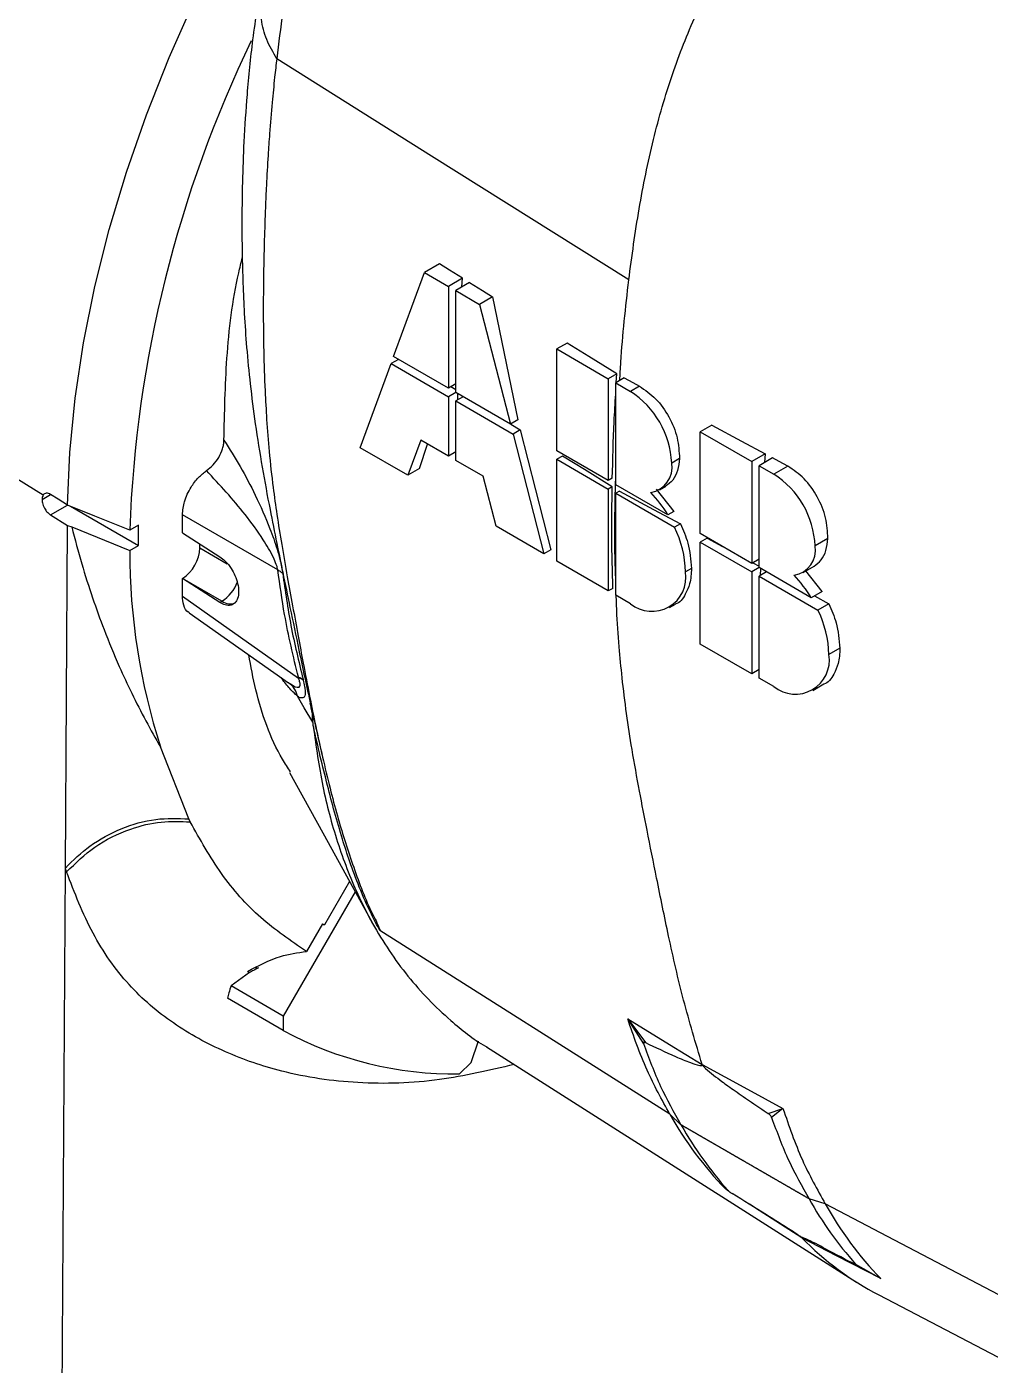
# Model space of a CAD drawing. Header units: millimetres. Extents: x 126 to 938, y 244 to 707.
# Drawn here: x 298.02 to 301.89, y 572.57 to 577.95 of the extents above; entities that cross this region are included whole.
import ezdxf

# ---------------------------------------------------------------- set-up
doc = ezdxf.new("R2010")
doc.units = ezdxf.units.MM

msp = doc.modelspace()

# ---------------------------------------------------------------- linework, layer by layer
at = {"color": 7, "linetype": 'Continuous', "lineweight": 25}
for p, q in [((299.4948, 576.6247), (299.6189, 576.9626)), ((299.6789, 576.9972), (299.6189, 576.9626)), ((299.6189, 576.9626), (299.715, 576.9071)), ((299.7716, 576.9398), (299.715, 576.9071)), ((299.715, 576.9071), (299.715, 576.4976)), ((299.8001, 576.9222), (299.7445, 576.8901)), ((299.7696, 576.9046), (299.7716, 576.9398)), ((299.7445, 576.4805), (299.7445, 576.8901)), ((299.7445, 576.8901), (299.8406, 576.8346)), ((299.8928, 576.8648), (299.8406, 576.8346)), ((299.8928, 576.8648), (299.9945, 576.3706)), ((299.8406, 576.8346), (299.9647, 576.3534)), ((300.1923, 576.6793), (300.1509, 576.6555)), ((299.715, 576.4976), (299.4948, 576.6247)), ((300.1509, 576.6555), (300.3578, 576.536)), ((300.1509, 576.2459), (300.1509, 576.6555)), ((297.2631, 576.5785), (298.0869, 576.0687)), ((299.3603, 576.2586), (299.4844, 576.5965)), ((299.514, 576.6136), (299.4844, 576.5965)), ((299.4844, 576.5965), (299.715, 576.4634)), ((300.3919, 576.5557), (300.3578, 576.536)), ((300.3578, 576.536), (300.3578, 576.1264)), ((300.4216, 576.5387), (300.3874, 576.519)), ((300.3874, 576.519), (300.4465, 576.4848)), ((300.3874, 576.1094), (300.3874, 576.519)), ((300.39, 576.5204), (300.3919, 576.5557)), ((299.7445, 576.5146), (299.715, 576.4976)), ((299.7445, 576.4805), (299.715, 576.4634)), ((299.715, 576.4634), (299.715, 576.2245)), ((299.7445, 576.4905), (299.7243, 576.503)), ((299.9647, 576.3534), (299.7445, 576.4805)), ((299.7741, 576.4634), (299.7445, 576.4464)), ((299.7525, 576.451), (299.7528, 576.4757)), ((300.4828, 576.5058), (300.4465, 576.4848)), ((299.7445, 576.2074), (299.7445, 576.4464)), ((299.7445, 576.4464), (299.9751, 576.3133)), ((299.9945, 576.3706), (299.9647, 576.3534)), ((299.9654, 576.3538), (300.0039, 576.3299)), ((300.0039, 576.3299), (299.9751, 576.3133)), ((299.9751, 576.3133), (300.0992, 575.832)), ((300.0039, 576.3299), (300.1264, 575.8477)), ((300.7734, 576.3494), (300.7273, 576.3227)), ((300.7273, 576.3227), (300.9342, 576.2033)), ((300.7273, 575.9132), (300.7273, 576.3227)), ((299.5524, 576.1477), (299.3603, 576.2586)), ((299.6041, 576.2885), (299.5524, 576.1477)), ((299.5987, 576.1744), (299.6317, 576.2726)), ((299.715, 576.2245), (299.6041, 576.2885)), ((299.7445, 576.2416), (299.715, 576.2245)), ((299.8554, 576.1435), (299.7445, 576.2074)), ((300.3578, 576.1264), (300.1509, 576.2459)), ((300.1736, 576.2249), (300.1509, 576.2118)), ((300.1509, 575.8022), (300.1509, 576.2118)), ((300.1509, 576.2118), (300.3578, 576.0923)), ((300.6439, 576.2149), (300.6128, 576.1969)), ((300.9876, 576.2341), (300.9342, 576.2033)), ((300.9342, 576.2033), (300.9342, 575.7937)), ((301.0182, 576.2176), (300.9637, 576.1862)), ((300.9876, 576.2341), (300.9857, 576.1989)), ((299.5987, 576.1744), (299.5524, 576.1477)), ((299.9071, 575.9429), (299.8554, 576.1435)), ((300.9637, 575.7767), (300.9637, 576.1862)), ((300.9637, 576.1862), (301.0229, 576.1521)), ((301.0794, 576.1847), (301.0229, 576.1521)), ((300.3739, 576.1357), (300.3578, 576.1264)), ((300.3733, 576.1012), (300.3578, 576.0923)), ((300.3578, 576.0923), (300.3578, 575.6827)), ((300.5972, 575.9883), (300.3874, 576.1094)), ((300.5504, 576.0913), (300.6208, 576.0019)), ((300.564, 576.0892), (300.5885, 576.1033)), ((298.0818, 576.0506), (298.1154, 576.0699)), ((300.403, 576.0843), (300.3874, 576.0753)), ((300.3874, 575.6657), (300.3874, 576.0753)), ((300.3874, 576.0753), (300.6238, 575.9387)), ((298.1157, 575.9885), (298.1845, 576.0282)), ((298.1157, 575.9885), (298.1839, 575.9462)), ((298.1959, 576.0236), (298.4691, 575.8659)), ((299.0295, 575.7671), (298.6458, 575.9886)), ((298.6458, 575.9169), (298.6458, 575.9886)), ((300.6208, 576.0019), (300.5972, 575.9883)), ((298.1755, 574.5689), (298.1839, 575.9462)), ((298.1839, 575.9462), (298.2009, 575.9399)), ((298.2009, 575.9399), (298.434, 575.8457)), ((298.4691, 575.9475), (298.434, 575.9273)), ((298.4691, 575.8659), (298.4691, 575.9475)), ((300.0992, 575.832), (299.9071, 575.9429)), ((300.6477, 575.9525), (300.6238, 575.9387)), ((298.6458, 575.9169), (298.7966, 575.8203)), ((298.7166, 575.8557), (298.7166, 575.8716)), ((300.9342, 575.7937), (300.7273, 575.9132)), ((300.7548, 575.8949), (300.7273, 575.879)), ((300.7273, 575.879), (300.9342, 575.7596)), ((300.7273, 575.4694), (300.7273, 575.879)), ((300.7548, 575.8949), (300.8167, 575.8615)), ((301.2404, 575.8938), (301.1891, 575.8641)), ((298.434, 575.8457), (298.4691, 575.8659)), ((298.7166, 575.8557), (298.8263, 575.7923)), ((300.1264, 575.8477), (300.0992, 575.832)), ((300.3578, 575.6827), (300.1509, 575.8022)), ((300.6922, 575.7735), (300.6682, 575.7596)), ((300.9637, 575.8108), (300.9342, 575.7937)), ((300.9637, 575.7766), (300.9342, 575.7596)), ((300.9383, 575.7961), (300.9637, 575.7824)), ((301.1736, 575.6555), (300.9637, 575.7767)), ((300.9689, 575.7737), (300.9688, 575.7454)), ((301.1404, 575.7565), (301.185, 575.7822)), ((301.2173, 575.6807), (301.1523, 575.7633)), ((298.7966, 575.6366), (298.6458, 575.7332)), ((298.6458, 575.6616), (298.6458, 575.7332)), ((298.8049, 575.6414), (298.6458, 575.7332)), ((300.9342, 575.7596), (300.9342, 575.35)), ((300.9933, 575.7596), (300.9637, 575.7425)), ((300.9637, 575.3329), (300.9637, 575.7425)), ((300.9637, 575.7425), (301.2002, 575.606)), ((298.6458, 575.6616), (299.1128, 575.3324)), ((300.376, 575.6932), (300.3578, 575.6827)), ((300.4465, 575.6315), (300.3874, 575.6657)), ((301.2173, 575.6807), (301.1736, 575.6555)), ((301.186, 575.6627), (301.2442, 575.6314)), ((298.7966, 575.6366), (298.8049, 575.6414)), ((300.6032, 575.616), (300.6276, 575.6301)), ((301.2442, 575.6314), (301.2002, 575.606)), ((298.673, 575.5954), (299.0729, 575.3135)), ((300.9342, 575.35), (300.7273, 575.4694)), ((301.2887, 575.4524), (301.2445, 575.4268)), ((300.9637, 575.3671), (300.9342, 575.35)), ((301.0229, 575.2988), (300.9637, 575.3329)), ((299.0725, 575.3138), (299.0806, 575.3096)), ((299.0833, 575.3066), (299.0852, 575.303)), ((301.1796, 575.2833), (301.2241, 575.309)), ((298.6718, 574.7666), (298.5575, 575.0559)), ((298.6777, 574.7547), (298.6718, 574.7666)), ((298.1476, 570.0453), (298.1755, 574.5689)), ((299.3407, 574.4731), (299.051, 573.9743)), ((299.3178, 574.5149), (299.2166, 574.3406)), ((299.209, 574.3451), (299.1443, 574.2343)), ((299.209, 574.345), (299.2166, 574.3406)), ((299.4547, 574.3083), (299.4394, 574.318)), ((300.6055, 573.5796), (299.4547, 574.3083)), ((298.9163, 574.1488), (298.8415, 574.0953)), ((298.9414, 574.1632), (298.9458, 574.1707)), ((299.051, 573.9743), (298.8415, 574.0953)), ((299.0508, 573.9168), (298.8271, 574.046)), ((299.051, 573.9743), (299.0508, 573.9168)), ((300.4358, 573.9627), (300.5067, 573.8677)), ((300.5007, 573.8624), (300.4358, 573.9627)), ((299.8066, 573.7881), (299.8356, 573.8744)), ((299.8688, 573.8502), (301.355, 572.9053)), ((299.7597, 573.7421), (299.8066, 573.7881)), ((300.651, 573.5363), (300.6055, 573.5796)), ((301.0005, 573.5827), (301.0599, 573.6024)), ((301.0599, 573.6024), (301.0143, 573.5659)), ((300.8409, 573.2708), (300.8285, 573.2795)), ((300.8407, 573.2717), (300.8285, 573.2795)), ((300.8326, 573.2772), (300.8349, 573.276)), ((301.2295, 573.2193), (301.1646, 573.2398)), ((302.4542, 572.5768), (301.2295, 573.2193)), ((301.3897, 572.9535), (301.3488, 572.9758)), ((301.3519, 572.9776), (301.4525, 572.9193)), ((301.4525, 572.9193), (301.3897, 572.9535)), ((301.4451, 572.8533), (302.9518, 572.0673))]:
    msp.add_line(p, q, dxfattribs=at)
at = {"color": 7, "linetype": 'Continuous', "lineweight": 25, "flags": 128}
for points in [[(298.1845, 576.0282), (298.1932, 576.2397), (298.2144, 576.4572), (298.2479, 576.6797), (298.2936, 576.906), (298.3513, 577.135), (298.4206, 577.3656), (298.5013, 577.5968), (298.5929, 577.8273), (298.6951, 578.056), (298.8072, 578.2819), (298.9289, 578.5039), (299.0593, 578.7208), (299.1981, 578.9316), (299.2108, 578.9501)], [(300.44, 576.9329), (299.6476, 577.4309), (299.0251, 577.8221)], [(299.7716, 576.9398), (299.7197, 576.972), (299.6789, 576.9972)], [(299.8001, 576.9222), (299.852, 576.89), (299.8928, 576.8648)], [(300.3919, 576.5557), (300.2801, 576.6249), (300.1923, 576.6793)], [(300.4216, 576.5387), (300.4559, 576.5203), (300.4828, 576.5058)], [(300.7734, 576.3494), (300.8933, 576.2848), (300.9876, 576.2341)], [(300.3733, 576.1012), (300.2615, 576.1705), (300.1736, 576.2249)], [(301.0794, 576.1847), (301.0451, 576.2032), (301.0182, 576.2176)], [(298.1845, 576.0282), (298.1463, 576.0519), (298.1163, 576.0704)], [(300.403, 576.0843), (300.54, 576.0105), (300.6477, 575.9525)], [(298.434, 575.9273), (298.2943, 575.9838), (298.1845, 576.0282)], [(299.1706, 575.1548), (299.1359, 575.2136), (299.1086, 575.2598)], [(299.0763, 574.9536), (299.2103, 574.7101), (299.4085, 574.35)], [(298.1805, 574.5537), (298.1777, 574.5622), (298.1755, 574.5689)], [(300.4358, 573.9627), (300.6035, 573.8602), (300.7352, 573.7797)], [(300.7352, 573.7797), (300.917, 573.6804), (301.0599, 573.6024)], [(301.1359, 573.0827), (300.9637, 573.1929), (300.9247, 573.2179)], [(301.4525, 572.9193), (301.2752, 573.0108), (301.1359, 573.0827)]]:
    msp.add_lwpolyline(points, dxfattribs=at)
at = {"color": 7, "linetype": 'Continuous', "lineweight": 25}
for centre, radius, start, end in [((303.3775, 575.7432), 4.9469, 154.2245, 177.8663), ((300.2518, 576.1804), 0.3613, 2.6056, 57.3944), ((300.5111, 576.1801), 0.103, 279.4832, 9.3738), ((300.8282, 575.8477), 0.3613, 2.6048, 57.3951), ((300.158, 575.7232), 0.513, 31.106, 43.8262), ((300.2384, 575.7483), 0.43, 1.5024, 26.2936), ((301.0213, 575.8455), 2.5872, 179.9955, 197.77), ((298.5631, 575.8627), 0.1537, 302.6019, 357.3977), ((301.0875, 575.8473), 0.103, 279.4785, 9.3785), ((298.7219, 575.7709), 0.1539, 302.6723, 340.2919), ((300.533, 575.7376), 0.1369, 230.7965, 9.2138), ((300.7341, 575.3903), 0.5133, 31.1088, 43.8221), ((298.8379, 575.6874), 0.0566, 234.3741, 294.3087), ((300.8147, 575.4156), 0.43, 1.5034, 26.2927), ((301.1094, 575.4049), 0.1369, 230.7983, 9.2144), ((299.1076, 575.2945), 0.0383, 51.0584, 82.2854), ((299.0202, 575.2398), 0.0907, 12.7718, 54.7745), ((300.1209, 575.8747), 1.7808, 239.1998, 239.4815), ((299.7369, 575.1753), 1.4334, 241.4052, 270.9119), ((301.8584, 574.2779), 1.4344, 209.1358, 224.1095), ((301.9273, 574.25), 1.4623, 209.2125, 221.8651), ((302.441, 573.9536), 1.4625, 209.213, 221.8645), ((302.4824, 573.9177), 1.4344, 209.1358, 224.1095), ((302.0181, 573.9489), 1.2364, 224.4749, 242.3928)]:
    msp.add_arc(centre, radius, start, end, dxfattribs=at)
for points, knots in [([(297.3013, 577.5642), (297.3057, 577.5827), (297.3147, 577.6204), (297.3293, 577.6777), (297.3451, 577.737), (297.3622, 577.7981), (297.3815, 577.8638), (297.4042, 577.9376), (297.432, 578.0228), (297.4671, 578.1244), (297.5086, 578.2365), (297.551, 578.3438), (297.5856, 578.4269), (297.6143, 578.4936), (297.6411, 578.554), (297.672, 578.6217), (297.7055, 578.6929), (297.7435, 578.7707), (297.7841, 578.8511), (297.8249, 578.9287), (297.8625, 578.998), (297.8961, 579.0579), (297.9606, 579.1702), (298.0523, 579.3206), (298.1453, 579.4608), (298.1975, 579.5364), (298.2162, 579.5632), (298.2339, 579.5882), (298.2505, 579.6114), (298.266, 579.6329), (298.2805, 579.6528), (298.2938, 579.6709), (298.3403, 579.7342), (298.4158, 579.8328), (298.5168, 579.9567), (298.5953, 580.0482), (298.6528, 580.1128), (298.6916, 580.1553), (298.716, 580.1815), (298.7292, 580.1955), (298.7345, 580.2011), (298.7679, 580.2364), (298.8395, 580.3101), (298.9264, 580.3944), (298.9987, 580.4612), (299.0466, 580.5043), (299.0977, 580.549), (299.152, 580.595), (299.2371, 580.6648), (299.3446, 580.7479), (299.4663, 580.8341), (299.5573, 580.8941), (299.6208, 580.9337), (299.6603, 580.9575), (299.6838, 580.9714), (299.6947, 580.9778), (299.6978, 580.9796), (299.6987, 580.9801), (299.699, 580.9803)], [0, 0, 0, 0, 0.013331, 0.027159, 0.041491, 0.056331, 0.071687, 0.089521, 0.110451, 0.134535, 0.164862, 0.19431, 0.215409, 0.228021, 0.24518, 0.26177, 0.280164, 0.300365, 0.322507, 0.343338, 0.361786, 0.377836, 0.391481, 0.45261, 0.501319, 0.509427, 0.517057, 0.524211, 0.530889, 0.537094, 0.542826, 0.548086, 0.552877, 0.597891, 0.635174, 0.664929, 0.682418, 0.695845, 0.705265, 0.70752, 0.709336, 0.710713, 0.741591, 0.781337, 0.795592, 0.810663, 0.82653, 0.843176, 0.860578, 0.903687, 0.938414, 0.965136, 0.980114, 0.990871, 0.997484, 0.999251, 0.999753, 1, 1, 1, 1]), ([(299.7142, 580.9762), (299.6793, 580.9557), (299.6121, 580.9161), (299.5179, 580.8551), (299.4333, 580.7972), (299.3584, 580.7431), (299.2932, 580.6939), (299.2239, 580.6396), (299.1347, 580.5667), (299.0289, 580.4746), (298.9223, 580.3756), (298.8313, 580.2863), (298.7462, 580.1986), (298.6597, 580.1054), (298.5657, 579.9987), (298.4668, 579.8802), (298.3704, 579.7578), (298.2953, 579.6569), (298.2411, 579.5816), (298.202, 579.526), (298.1612, 579.4666), (298.1188, 579.4033), (298.0749, 579.3361), (298.0298, 579.2649), (297.9836, 579.1897), (297.9369, 579.1113), (297.8834, 579.018), (297.8195, 578.9012), (297.7511, 578.7682), (297.6889, 578.6395), (297.6418, 578.5364), (297.6037, 578.4496), (297.5663, 578.361), (297.5244, 578.2568), (297.4831, 578.1474), (297.4468, 578.0446), (297.4158, 577.9517), (297.3866, 577.8581), (297.3589, 577.7634), (297.3328, 577.6671), (297.3112, 577.5807), (297.2934, 577.5041), (297.275, 577.4198), (297.2516, 577.301), (297.231, 577.1751), (297.2164, 577.0654), (297.208, 576.9905), (297.2016, 576.9233), (297.1967, 576.8595), (297.193, 576.7991), (297.1906, 576.7421), (297.189, 576.6883), (297.1887, 576.6535), (297.1886, 576.6367)], [0, 0, 0, 0, 0.0232715, 0.0448167, 0.064511, 0.0822475, 0.0979322, 0.1114881, 0.1328885, 0.1641416, 0.1921021, 0.2165804, 0.2374242, 0.2623811, 0.2896335, 0.3192126, 0.3511343, 0.3792307, 0.3914824, 0.4045145, 0.418328, 0.4329241, 0.4483001, 0.464455, 0.4813845, 0.4990833, 0.5169301, 0.5432063, 0.5756214, 0.6029262, 0.6253896, 0.6408257, 0.6574235, 0.6806649, 0.7054264, 0.7245984, 0.7433658, 0.7617244, 0.7809997, 0.8001161, 0.8190678, 0.8322271, 0.8453243, 0.8686827, 0.9018607, 0.9186572, 0.9322795, 0.9452125, 0.9574673, 0.9690601, 0.9800049, 0.9903136, 1, 1, 1, 1]), ([(300.44, 576.9329), (300.4528, 577.0283), (300.4783, 577.2177), (300.5352, 577.4942), (300.6099, 577.7558), (300.7055, 577.9975), (300.8174, 578.2199), (300.9431, 578.426), (301.1167, 578.6718), (301.3475, 578.9513), (301.6278, 579.2703), (301.8158, 579.4813), (301.9097, 579.5867)], [0, 0, 0, 0, 0.0930846, 0.184815, 0.2727031, 0.3559527, 0.4357552, 0.5132297, 0.5892358, 0.7266813, 0.8634879, 1, 1, 1, 1]), ([(299.0808, 578.1974), (299.0698, 578.1345), (299.048, 578.0098), (299.0327, 577.8843), (299.0251, 577.8221)], [0, 0, 0, 0, 0.505062, 1, 1, 1, 1]), ([(298.9651, 578.1449), (298.9519, 578.0627), (298.927, 577.9078), (298.9053, 577.6885), (298.8927, 577.4974), (298.885, 577.2848), (298.8842, 577.0544), (298.8917, 576.8333), (298.9038, 576.6579), (298.9182, 576.51), (298.9388, 576.3493), (298.9657, 576.1809), (298.9956, 576.021), (299.0239, 575.8803), (299.051, 575.7494), (299.0805, 575.6061), (299.1174, 575.429), (299.1607, 575.2261), (299.1942, 575.0811), (299.211, 575.0083)], [0, 0, 0, 0, 0.0788, 0.14837, 0.208364, 0.260005, 0.349609, 0.426298, 0.469242, 0.515894, 0.566883, 0.622479, 0.677186, 0.720816, 0.758222, 0.803679, 0.859192, 0.92939, 1, 1, 1, 1]), ([(299.0251, 577.8221), (299.0104, 577.8471), (298.9814, 577.8964), (298.9538, 578.004), (298.9611, 578.0846), (298.9658, 578.1371)], [0, 0, 0, 0, 0.264505, 0.521616, 1, 1, 1, 1]), ([(299.0251, 577.8221), (299.0222, 577.7972), (299.0156, 577.7386), (299.0057, 577.6379), (298.9969, 577.5333), (298.9893, 577.422), (298.9838, 577.3233), (298.9789, 577.21), (298.9746, 577.0836), (298.9716, 576.9378), (298.9705, 576.7894), (298.972, 576.6943), (298.9728, 576.6483)], [0, 0, 0, 0, 0.06399, 0.150367, 0.258142, 0.331819, 0.434999, 0.510296, 0.621402, 0.75743, 0.882556, 1, 1, 1, 1]), ([(298.813, 576.2884), (298.8153, 576.3984), (298.8198, 576.6238), (298.8495, 576.8693), (298.8819, 577.0015), (298.8867, 577.0214)], [0, 0, 0, 0, 0.4471737, 0.9166434, 1, 1, 1, 1]), ([(300.4041, 576.5286), (300.4053, 576.553), (300.4123, 576.6881), (300.4275, 576.8227), (300.44, 576.9329)], [0, 0, 0, 0, 0.180483, 1, 1, 1, 1]), ([(298.9728, 576.6483), (298.9742, 576.5944), (298.9768, 576.5023), (298.9823, 576.4102), (298.9846, 576.372)], [0, 0, 0, 0, 0.584211, 1, 1, 1, 1]), ([(300.3739, 576.1357), (300.3758, 576.2115), (300.3785, 576.3243), (300.3852, 576.4369), (300.3874, 576.4739)], [0, 0, 0, 0, 0.671511, 1, 1, 1, 1]), ([(300.4828, 576.5058), (300.5055, 576.4901), (300.5533, 576.4571), (300.6034, 576.3832), (300.6388, 576.3011), (300.6423, 576.2428), (300.6439, 576.2149)], [0, 0, 0, 0, 0.237307, 0.498018, 0.75981, 1, 1, 1, 1]), ([(298.9846, 576.372), (298.9876, 576.3291), (298.9941, 576.2377), (299.0087, 576.1103), (299.0262, 575.9858), (299.0452, 575.8663), (299.0666, 575.744), (299.0893, 575.6213), (299.1105, 575.5053), (299.133, 575.3841), (299.1563, 575.2634), (299.1819, 575.1377), (299.2089, 575.0143), (299.2378, 574.8942), (299.267, 574.7837), (299.2876, 574.7154), (299.2971, 574.6838)], [0, 0, 0, 0, 0.075061, 0.159832, 0.223734, 0.294406, 0.370952, 0.440301, 0.512241, 0.576673, 0.655324, 0.726821, 0.800554, 0.875627, 0.94238, 1, 1, 1, 1]), ([(298.7428, 576.1664), (298.752, 576.1737), (298.7711, 576.1888), (298.7931, 576.2191), (298.8063, 576.2478), (298.8123, 576.2714), (298.8128, 576.2829), (298.813, 576.2884)], [0, 0, 0, 0, 0.240364, 0.501111, 0.762918, 0.886565, 1, 1, 1, 1]), ([(298.813, 576.2884), (298.8352, 576.2535), (298.8807, 576.1819), (298.9426, 576.0632), (298.9919, 575.952), (299.0235, 575.8629), (299.038, 575.8109), (299.0454, 575.7782), (299.0478, 575.7613), (299.049, 575.7529)], [0, 0, 0, 0, 0.21029, 0.431966, 0.681529, 0.829673, 0.912767, 0.956778, 1, 1, 1, 1]), ([(300.6439, 576.2149), (300.6421, 576.1987), (300.6388, 576.1683), (300.6203, 576.1275), (300.5984, 576.1113), (300.5882, 576.1038)], [0, 0, 0, 0, 0.377774, 0.708607, 1, 1, 1, 1]), ([(298.6458, 575.9886), (298.6477, 576.0065), (298.6519, 576.0456), (298.6769, 576.0963), (298.7076, 576.1386), (298.7317, 576.1576), (298.7428, 576.1664)], [0, 0, 0, 0, 0.256544, 0.5614187, 0.7972712, 1, 1, 1, 1]), ([(299.0295, 575.7671), (299.0288, 575.7706), (299.0272, 575.7781), (299.0216, 575.7951), (299.005, 575.8334), (298.9644, 575.9014), (298.878, 576.0209), (298.7963, 576.1089), (298.7428, 576.1664)], [0, 0, 0, 0, 0.021521, 0.046671, 0.107984, 0.274089, 0.524775, 1, 1, 1, 1]), ([(301.2404, 575.8938), (301.2388, 575.9216), (301.2354, 575.9799), (301.2, 576.0619), (301.1499, 576.1359), (301.1022, 576.169), (301.0794, 576.1847)], [0, 0, 0, 0, 0.239619, 0.501503, 0.762127, 1, 1, 1, 1]), ([(300.376, 575.6932), (300.3742, 575.7626), (300.3708, 575.8986), (300.3725, 576.0346), (300.3733, 576.1012)], [0, 0, 0, 0, 0.5100382, 1, 1, 1, 1]), ([(300.3874, 575.7366), (300.3868, 575.7536), (300.3835, 575.8462), (300.3834, 575.9779), (300.3864, 576.0925), (300.3874, 576.1315)], [0, 0, 0, 0, 0.128839, 0.703617, 1, 1, 1, 1]), ([(298.0869, 576.0687), (298.0853, 576.0658), (298.0822, 576.0601), (298.082, 576.0537), (298.0818, 576.0506)], [0, 0, 0, 0, 0.519608, 1, 1, 1, 1]), ([(298.0818, 576.0506), (298.0825, 576.0442), (298.0839, 576.0303), (298.0927, 576.0124), (298.1034, 575.9976), (298.1119, 575.9913), (298.1157, 575.9885)], [0, 0, 0, 0, 0.259626, 0.569925, 0.805161, 1, 1, 1, 1]), ([(298.1163, 576.0704), (298.1133, 576.072), (298.1079, 576.0749), (298.0993, 576.076), (298.0918, 576.074), (298.0885, 576.0705), (298.0869, 576.0687)], [0, 0, 0, 0, 0.308059, 0.563163, 0.784526, 1, 1, 1, 1]), ([(298.2009, 575.9399), (298.214, 575.8906), (298.2393, 575.7948), (298.2832, 575.6574), (298.333, 575.5195), (298.3857, 575.3917), (298.4426, 575.2695), (298.4976, 575.1614), (298.5379, 575.0905), (298.5577, 575.0558)], [0, 0, 0, 0, 0.159978, 0.310642, 0.4523, 0.619652, 0.744014, 0.874886, 1, 1, 1, 1]), ([(300.6477, 575.9525), (300.6587, 575.9272), (300.6836, 575.8701), (300.6891, 575.808), (300.6922, 575.7735)], [0, 0, 0, 0, 0.443903, 1, 1, 1, 1]), ([(301.1847, 575.7827), (301.1949, 575.7902), (301.2167, 575.8063), (301.2353, 575.8472), (301.2387, 575.8776), (301.2404, 575.8938)], [0, 0, 0, 0, 0.29068, 0.62179, 1, 1, 1, 1]), ([(298.7966, 575.8203), (298.8039, 575.8148), (298.8215, 575.8016), (298.8414, 575.7753), (298.8581, 575.7445), (298.8688, 575.7133), (298.8733, 575.6819), (298.8701, 575.6545), (298.8592, 575.6343), (298.8402, 575.6233), (298.8173, 575.625), (298.8034, 575.6328), (298.7966, 575.6366)], [0, 0, 0, 0, 0.097882, 0.236715, 0.351148, 0.474068, 0.591475, 0.690266, 0.766926, 0.829512, 0.916254, 1, 1, 1, 1]), ([(299.0295, 575.7671), (299.0339, 575.7649), (299.0412, 575.7613), (299.0468, 575.7553), (299.049, 575.7529)], [0, 0, 0, 0, 0.5979385, 1, 1, 1, 1]), ([(299.112, 575.3357), (299.0919, 575.4194), (299.0579, 575.562), (299.0378, 575.7072), (299.0295, 575.7671)], [0, 0, 0, 0, 0.587153, 1, 1, 1, 1]), ([(300.6922, 575.7735), (300.6911, 575.7524), (300.6891, 575.716), (300.6674, 575.6673), (300.6456, 575.6333), (300.6269, 575.6297), (300.6269, 575.6297)], [0, 0, 0, 0, 0.377198, 0.653032, 0.999613, 1, 1, 1, 1]), ([(299.049, 575.7529), (299.059, 575.6829), (299.0794, 575.5398), (299.1135, 575.3993), (299.1309, 575.3276)], [0, 0, 0, 0, 0.489311, 1, 1, 1, 1]), ([(298.6736, 575.5967), (298.6723, 575.5971), (298.6603, 575.6003), (298.649, 575.6274), (298.6469, 575.6498), (298.6458, 575.6616)], [0, 0, 0, 0, 0.054638, 0.501038, 1, 1, 1, 1]), ([(300.7352, 573.7797), (300.7092, 573.8658), (300.6579, 574.0361), (300.6011, 574.2872), (300.5545, 574.5154), (300.5158, 574.7096), (300.4822, 574.8817), (300.4538, 575.0378), (300.4304, 575.1897), (300.4137, 575.3274), (300.4003, 575.4659), (300.3924, 575.576), (300.3904, 575.6447), (300.3898, 575.6643)], [0, 0, 0, 0, 0.140401, 0.277902, 0.401942, 0.504303, 0.587433, 0.675903, 0.752058, 0.827648, 0.892486, 0.969459, 1, 1, 1, 1]), ([(301.2442, 575.6314), (301.2552, 575.6061), (301.28, 575.549), (301.2856, 575.4869), (301.2887, 575.4524)], [0, 0, 0, 0, 0.443137, 1, 1, 1, 1]), ([(301.2887, 575.4524), (301.2876, 575.4312), (301.2856, 575.3947), (301.2638, 575.3461), (301.2421, 575.312), (301.2234, 575.3086), (301.2234, 575.3086)], [0, 0, 0, 0, 0.378344, 0.654353, 0.999595, 1, 1, 1, 1]), ([(299.0804, 574.956), (299.0696, 574.9726), (299.0046, 575.0729), (298.9485, 575.2344), (298.9213, 575.3795), (298.9124, 575.4267)], [0, 0, 0, 0, 0.117922, 0.71323, 1, 1, 1, 1]), ([(299.1086, 575.2598), (299.0963, 575.2712), (299.0719, 575.294), (299.0526, 575.3211), (299.0429, 575.3347)], [0, 0, 0, 0, 0.501266, 1, 1, 1, 1]), ([(299.0806, 575.3096), (299.0885, 575.3036), (299.0986, 575.2958), (299.1157, 575.2951), (299.1193, 575.3025), (299.1192, 575.309), (299.1182, 575.3157), (299.116, 575.3237), (299.1139, 575.3293), (299.1128, 575.3324)], [0, 0, 0, 0, 0.389308, 0.501785, 0.601638, 0.671994, 0.760893, 0.870022, 1, 1, 1, 1]), ([(299.112, 575.3357), (299.1158, 575.3349), (299.1227, 575.3334), (299.1284, 575.3293), (299.1309, 575.3276)], [0, 0, 0, 0, 0.5649889, 1, 1, 1, 1]), ([(299.1128, 575.3324), (299.1126, 575.333), (299.1123, 575.3341), (299.1121, 575.3352), (299.112, 575.3357)], [0, 0, 0, 0, 0.561169, 1, 1, 1, 1]), ([(299.1317, 575.3243), (299.1337, 575.3159), (299.1373, 575.3007), (299.1394, 575.279), (299.1406, 575.2563), (299.1212, 575.2506), (299.1132, 575.2565), (299.1086, 575.2598)], [0, 0, 0, 0, 0.261332, 0.472386, 0.708388, 0.832254, 1, 1, 1, 1]), ([(299.1309, 575.3276), (299.131, 575.3269), (299.1313, 575.3258), (299.1316, 575.3247), (299.1317, 575.3243)], [0, 0, 0, 0, 0.5595919, 1, 1, 1, 1]), ([(299.1691, 575.1886), (299.1674, 575.1965), (299.1644, 575.2105), (299.1614, 575.2245), (299.1601, 575.2306)], [0, 0, 0, 0, 0.5594972, 1, 1, 1, 1]), ([(299.1706, 575.1548), (299.1701, 575.1611), (299.1693, 575.1703), (299.1682, 575.1816), (299.1684, 575.1863), (299.1684, 575.1886), (299.1689, 575.1889), (299.169, 575.1887), (299.1691, 575.1886)], [0, 0, 0, 0, 0.551888, 0.811672, 0.95722, 0.985281, 0.991311, 1, 1, 1, 1]), ([(299.1724, 575.1374), (299.172, 575.1405), (299.1714, 575.1463), (299.1709, 575.1521), (299.1706, 575.1548)], [0, 0, 0, 0, 0.540871, 1, 1, 1, 1]), ([(299.1724, 575.1374), (299.1834, 575.0575), (299.2049, 574.9005), (299.2651, 574.6746), (299.3354, 574.4909), (299.4083, 574.3467), (299.4754, 574.2367), (299.5505, 574.1345), (299.6331, 574.0401), (299.7364, 573.9449), (299.815, 573.8798), (299.8674, 573.8514), (299.869, 573.8505)], [0, 0, 0, 0, 0.159805, 0.31383, 0.462235, 0.548832, 0.633797, 0.717384, 0.799925, 0.881798, 0.996357, 1, 1, 1, 1]), ([(299.4394, 574.318), (299.4279, 574.3396), (299.3976, 574.3965), (299.3572, 574.4888), (299.3196, 574.5901), (299.2869, 574.6909), (299.2573, 574.7933), (299.2281, 574.9042), (299.1998, 575.0186), (299.1816, 575.0975), (299.1724, 575.1374)], [0, 0, 0, 0, 0.085114, 0.223544, 0.349108, 0.459999, 0.591169, 0.719083, 0.857959, 1, 1, 1, 1]), ([(298.1755, 574.569), (298.2072, 574.6001), (298.2733, 574.665), (298.3986, 574.7311), (298.5347, 574.7717), (298.6274, 574.7683), (298.6718, 574.7666)], [0, 0, 0, 0, 0.240227, 0.500156, 0.760024, 1, 1, 1, 1]), ([(298.1805, 574.5537), (298.2165, 574.5888), (298.2916, 574.6618), (298.4254, 574.7261), (298.5575, 574.7596), (298.6387, 574.7563), (298.6777, 574.7547)], [0, 0, 0, 0, 0.270659, 0.562964, 0.789899, 1, 1, 1, 1]), ([(299.1443, 574.2343), (299.0814, 574.277), (298.9527, 574.3643), (298.7949, 574.5439), (298.717, 574.684), (298.6777, 574.7547)], [0, 0, 0, 0, 0.321428, 0.657509, 1, 1, 1, 1]), ([(299.2971, 574.6838), (299.3189, 574.6174), (299.3511, 574.5195), (299.3987, 574.4048), (299.4289, 574.3492), (299.438, 574.3247), (299.4412, 574.3186), (299.4403, 574.3176), (299.4398, 574.3178), (299.4396, 574.3179), (299.4394, 574.318)], [0, 0, 0, 0, 0.5293167, 0.7802912, 0.9535268, 0.9898477, 0.9964915, 0.9977847, 0.9986968, 1, 1, 1, 1]), ([(299.9799, 573.7796), (299.8801, 573.756), (299.6737, 573.7074), (299.3567, 573.6971), (299.0657, 573.7387), (298.8164, 573.825), (298.6059, 573.9387), (298.4204, 574.0977), (298.2752, 574.3074), (298.2127, 574.4698), (298.1805, 574.5537)], [0, 0, 0, 0, 0.140933, 0.291433, 0.433506, 0.543325, 0.652993, 0.761029, 0.876596, 1, 1, 1, 1]), ([(298.9081, 574.1536), (298.9511, 574.1766), (299.0257, 574.2165), (299.1091, 574.229), (299.1443, 574.2343)], [0, 0, 0, 0, 0.577092, 1, 1, 1, 1]), ([(298.9081, 574.1536), (298.9096, 574.1527), (298.9124, 574.1511), (298.9151, 574.1495), (298.9163, 574.1488)], [0, 0, 0, 0, 0.559906, 1, 1, 1, 1]), ([(298.9515, 574.1687), (298.9449, 574.1652), (298.933, 574.1588), (298.9214, 574.1518), (298.9163, 574.1488)], [0, 0, 0, 0, 0.558334, 1, 1, 1, 1]), ([(298.8415, 574.0953), (298.8386, 574.0862), (298.8333, 574.0699), (298.829, 574.0533), (298.8271, 574.046)], [0, 0, 0, 0, 0.555369, 1, 1, 1, 1]), ([(300.6055, 573.5796), (300.5732, 573.6378), (300.5052, 573.7604), (300.4597, 573.893), (300.4358, 573.9627)], [0, 0, 0, 0, 0.474815, 1, 1, 1, 1]), ([(300.5067, 573.8677), (300.5054, 573.8683), (300.5036, 573.8691), (300.5014, 573.8692), (300.4998, 573.8685), (300.4996, 573.8656), (300.5003, 573.8636), (300.5007, 573.8624)], [0, 0, 0, 0, 0.326545, 0.431076, 0.512216, 0.689479, 1, 1, 1, 1]), ([(300.651, 573.5363), (300.6224, 573.587), (300.5635, 573.6916), (300.5221, 573.8043), (300.5007, 573.8624)], [0, 0, 0, 0, 0.4843626, 1, 1, 1, 1]), ([(300.5067, 573.8677), (300.5469, 573.8487), (300.6066, 573.8205), (300.6802, 573.7891), (300.7145, 573.7777), (300.7319, 573.7742), (300.7354, 573.7768), (300.7355, 573.7784), (300.7353, 573.7793), (300.7352, 573.7797)], [0, 0, 0, 0, 0.534341, 0.792053, 0.947806, 0.981188, 0.990005, 0.994496, 1, 1, 1, 1]), ([(300.7352, 573.7797), (300.7354, 573.7793), (300.7357, 573.7783), (300.737, 573.7761), (300.7409, 573.771), (300.7551, 573.7571), (300.7805, 573.7367), (300.811, 573.7137), (300.84, 573.6928), (300.8797, 573.6647), (300.9335, 573.6276), (300.9783, 573.5976), (301.0005, 573.5827)], [0, 0, 0, 0, 0.0043121, 0.0095363, 0.0228861, 0.0617746, 0.1893136, 0.3171707, 0.4080175, 0.5123066, 0.75754, 1, 1, 1, 1]), ([(301.0143, 573.5659), (301.0137, 573.5675), (301.0124, 573.5706), (301.0099, 573.5742), (301.0075, 573.5769), (301.0047, 573.5797), (301.0022, 573.5815), (301.0005, 573.5827)], [0, 0, 0, 0, 0.229928, 0.461071, 0.588688, 0.720613, 1, 1, 1, 1]), ([(301.0143, 573.5659), (301.0357, 573.5076), (301.0772, 573.3949), (301.1361, 573.2903), (301.1646, 573.2398)], [0, 0, 0, 0, 0.517541, 1, 1, 1, 1]), ([(301.0599, 573.6024), (301.0838, 573.5328), (301.1293, 573.4001), (301.1972, 573.2775), (301.2295, 573.2193)], [0, 0, 0, 0, 0.52518, 1, 1, 1, 1]), ([(301.1646, 573.2398), (301.1646, 573.2398), (301.1645, 573.2399), (301.1643, 573.24), (301.1636, 573.2404), (301.1624, 573.2411), (301.1603, 573.2423), (301.1581, 573.2436), (301.1559, 573.2448), (301.1543, 573.2458), (301.1521, 573.247), (301.1499, 573.2483), (301.1478, 573.2495), (301.1462, 573.2505), (301.144, 573.2517), (301.1418, 573.253), (301.1397, 573.2542), (301.138, 573.2551), (301.1359, 573.2564), (301.1337, 573.2576), (301.1315, 573.2589), (301.1299, 573.2598), (301.1277, 573.2611), (301.1256, 573.2623), (301.1234, 573.2636), (301.1218, 573.2645), (301.1196, 573.2658), (301.1174, 573.267), (301.1153, 573.2683), (301.1137, 573.2692), (301.1115, 573.2705), (301.1093, 573.2717), (301.1072, 573.273), (301.1055, 573.2739), (301.1034, 573.2752), (301.1012, 573.2764), (301.099, 573.2777), (301.0974, 573.2786), (301.0952, 573.2799), (301.0931, 573.2811), (301.0909, 573.2824), (301.0893, 573.2833), (301.0877, 573.2842), (301.0855, 573.2855), (301.0833, 573.2867), (301.0812, 573.288), (301.0795, 573.2889), (301.0774, 573.2902), (301.0752, 573.2914), (301.073, 573.2927), (301.0714, 573.2936), (301.0692, 573.2949), (301.0671, 573.2961), (301.0649, 573.2974), (301.0633, 573.2983), (301.0611, 573.2996), (301.0589, 573.3008), (301.0568, 573.3021), (301.0552, 573.303), (301.053, 573.3043), (301.0508, 573.3055), (301.0487, 573.3068), (301.047, 573.3077), (301.0449, 573.3089), (301.0427, 573.3102), (301.0405, 573.3114), (301.0389, 573.3124), (301.0367, 573.3136), (301.0346, 573.3149), (301.0324, 573.3161), (301.0308, 573.3171), (301.0286, 573.3183), (301.0264, 573.3196), (301.0243, 573.3208), (301.0226, 573.3218), (301.0205, 573.323), (301.0183, 573.3243), (301.0162, 573.3255), (301.0145, 573.3264), (301.0124, 573.3277), (301.0102, 573.3289), (301.008, 573.3302), (301.0064, 573.3311), (301.0042, 573.3324), (301.0021, 573.3336), (300.9999, 573.3349), (300.9983, 573.3358), (300.9961, 573.3371), (300.9939, 573.3383), (300.9918, 573.3396), (300.9901, 573.3405), (300.988, 573.3418), (300.9858, 573.343), (300.9837, 573.3443), (300.982, 573.3452), (300.9799, 573.3465), (300.9777, 573.3477), (300.9755, 573.349), (300.9739, 573.3499), (300.9717, 573.3512), (300.9696, 573.3524), (300.9674, 573.3537), (300.9658, 573.3546), (300.9636, 573.3558), (300.9614, 573.3571), (300.9593, 573.3584), (300.9576, 573.3593), (300.9555, 573.3605), (300.9533, 573.3618), (300.9511, 573.363), (300.9495, 573.364), (300.9474, 573.3652), (300.9452, 573.3665), (300.943, 573.3677), (300.9414, 573.3687), (300.9392, 573.3699), (300.9371, 573.3712), (300.9349, 573.3724), (300.9333, 573.3734), (300.9311, 573.3746), (300.9289, 573.3759), (300.9268, 573.3771), (300.9251, 573.3781), (300.923, 573.3793), (300.9208, 573.3805), (300.9186, 573.3818), (300.917, 573.3827), (300.9149, 573.384), (300.9127, 573.3852), (300.9105, 573.3865), (300.9089, 573.3874), (300.9067, 573.3887), (300.9046, 573.3899), (300.9024, 573.3912), (300.9008, 573.3921), (300.8986, 573.3934), (300.8964, 573.3946), (300.8943, 573.3959), (300.8926, 573.3968), (300.8905, 573.3981), (300.8883, 573.3993), (300.8861, 573.4006), (300.8845, 573.4015), (300.8823, 573.4028), (300.8802, 573.404), (300.878, 573.4053), (300.8764, 573.4062), (300.8742, 573.4074), (300.8721, 573.4087), (300.8699, 573.4099), (300.8683, 573.4109), (300.8661, 573.4121), (300.8639, 573.4134), (300.8618, 573.4146), (300.8601, 573.4156), (300.858, 573.4168), (300.8558, 573.4181), (300.8536, 573.4193), (300.852, 573.4203), (300.8498, 573.4215), (300.8477, 573.4228), (300.8455, 573.424), (300.8439, 573.425), (300.8417, 573.4262), (300.8396, 573.4275), (300.8374, 573.4287), (300.8358, 573.4297), (300.8336, 573.4309), (300.8314, 573.4322), (300.8293, 573.4334), (300.8276, 573.4343), (300.8255, 573.4356), (300.8233, 573.4368), (300.8211, 573.4381), (300.8195, 573.439), (300.8173, 573.4403), (300.8152, 573.4415), (300.813, 573.4428), (300.8114, 573.4437), (300.8092, 573.445), (300.8071, 573.4462), (300.8049, 573.4475), (300.8033, 573.4484), (300.8011, 573.4497), (300.7989, 573.4509), (300.7968, 573.4522), (300.7951, 573.4531), (300.793, 573.4544), (300.7908, 573.4556), (300.7886, 573.4569), (300.787, 573.4578), (300.7848, 573.459), (300.7827, 573.4603), (300.7805, 573.4615), (300.7789, 573.4625), (300.7767, 573.4637), (300.7746, 573.465), (300.7724, 573.4662), (300.7708, 573.4672), (300.7686, 573.4684), (300.7664, 573.4697), (300.7643, 573.4709), (300.7626, 573.4719), (300.7605, 573.4731), (300.7583, 573.4744), (300.7561, 573.4756), (300.7545, 573.4766), (300.7523, 573.4778), (300.7502, 573.4791), (300.748, 573.4803), (300.7464, 573.4813), (300.7442, 573.4825), (300.7421, 573.4838), (300.7399, 573.485), (300.7383, 573.4859), (300.7361, 573.4872), (300.7339, 573.4884), (300.7318, 573.4897), (300.7301, 573.4906), (300.728, 573.4919), (300.7258, 573.4931), (300.7236, 573.4944), (300.722, 573.4953), (300.7198, 573.4966), (300.7177, 573.4978), (300.7155, 573.4991), (300.7139, 573.5), (300.7117, 573.5013), (300.7096, 573.5025), (300.7074, 573.5038), (300.7058, 573.5047), (300.7036, 573.506), (300.7014, 573.5072), (300.6993, 573.5085), (300.6976, 573.5094), (300.6955, 573.5106), (300.6933, 573.5119), (300.6911, 573.5131), (300.6895, 573.5141), (300.6873, 573.5153), (300.6852, 573.5166), (300.683, 573.5178), (300.6814, 573.5188), (300.6792, 573.52), (300.677, 573.5213), (300.6749, 573.5225), (300.6733, 573.5235), (300.6711, 573.5247), (300.6689, 573.526), (300.6668, 573.5272), (300.6651, 573.5282), (300.663, 573.5294), (300.6608, 573.5307), (300.6586, 573.5319), (300.657, 573.5328), (300.6552, 573.5339), (300.6532, 573.5351), (300.6517, 573.5359), (300.651, 573.5363)], [0, 0, 0, 0, 0.000054, 0.000248, 0.001041, 0.004202, 0.007372, 0.013694, 0.016864, 0.020025, 0.023191, 0.029517, 0.032683, 0.035844, 0.039014, 0.045336, 0.048502, 0.051667, 0.054833, 0.06116, 0.064326, 0.067486, 0.070657, 0.076979, 0.080145, 0.08331, 0.086471, 0.092802, 0.095968, 0.099129, 0.10229, 0.108621, 0.111787, 0.114952, 0.118113, 0.124445, 0.12761, 0.130771, 0.133932, 0.140264, 0.14343, 0.146595, 0.149756, 0.152922, 0.159253, 0.162414, 0.165575, 0.168745, 0.175072, 0.178237, 0.181398, 0.184564, 0.190895, 0.194056, 0.197217, 0.200388, 0.206714, 0.209875, 0.213041, 0.216207, 0.222538, 0.225699, 0.22886, 0.23203, 0.238352, 0.241518, 0.244683, 0.247849, 0.254175, 0.257341, 0.260502, 0.263668, 0.269994, 0.27316, 0.276326, 0.279492, 0.285818, 0.288984, 0.292145, 0.295311, 0.301637, 0.304803, 0.307968, 0.311134, 0.317456, 0.320626, 0.323787, 0.326953, 0.333279, 0.336445, 0.339611, 0.342777, 0.349098, 0.352269, 0.35543, 0.358596, 0.364922, 0.368088, 0.371249, 0.374419, 0.380741, 0.383911, 0.387072, 0.390233, 0.396564, 0.39973, 0.402891, 0.406056, 0.412383, 0.415554, 0.418715, 0.421875, 0.428207, 0.431373, 0.434534, 0.437699, 0.444026, 0.447196, 0.450357, 0.453518, 0.459849, 0.463015, 0.466176, 0.469341, 0.475668, 0.478834, 0.481999, 0.48516, 0.491492, 0.494658, 0.497818, 0.500984, 0.507311, 0.510477, 0.513642, 0.516803, 0.523134, 0.5263, 0.529461, 0.532622, 0.538953, 0.542114, 0.545284, 0.548445, 0.554777, 0.557937, 0.561103, 0.564264, 0.570596, 0.573757, 0.576927, 0.580088, 0.586415, 0.58958, 0.592746, 0.595907, 0.602238, 0.605399, 0.608569, 0.61173, 0.618057, 0.621222, 0.624388, 0.627549, 0.63388, 0.637041, 0.640207, 0.643373, 0.6497, 0.652865, 0.656031, 0.659192, 0.665523, 0.668684, 0.67185, 0.675015, 0.681342, 0.684507, 0.687673, 0.690834, 0.697165, 0.700326, 0.703492, 0.706658, 0.712984, 0.71615, 0.719316, 0.722477, 0.728808, 0.731969, 0.735135, 0.7383, 0.744627, 0.747788, 0.750958, 0.754119, 0.76045, 0.763611, 0.766777, 0.769943, 0.776269, 0.77943, 0.782601, 0.785762, 0.792093, 0.795254, 0.79842, 0.801581, 0.807912, 0.811073, 0.814243, 0.817404, 0.823731, 0.826896, 0.830057, 0.833223, 0.839554, 0.842715, 0.845881, 0.849046, 0.855373, 0.858539, 0.8617, 0.864866, 0.871197, 0.874358, 0.877519, 0.880689, 0.887016, 0.890181, 0.893342, 0.896508, 0.902839, 0.906, 0.909161, 0.912331, 0.918658, 0.921824, 0.924984, 0.92815, 0.934482, 0.937643, 0.940804, 0.943974, 0.950301, 0.953466, 0.956627, 0.959793, 0.966124, 0.969285, 0.972446, 0.975616, 0.981938, 0.985104, 0.988269, 0.991435, 0.995718, 1, 1, 1, 1]), ([(300.8383, 573.2741), (300.8394, 573.273), (300.8416, 573.2707), (300.8448, 573.268), (300.8476, 573.2658), (300.8509, 573.2635), (300.8535, 573.2618), (300.8552, 573.2607)], [0, 0, 0, 0, 0.214574, 0.445, 0.574318, 0.709882, 1, 1, 1, 1]), ([(301.1359, 573.0827), (301.1352, 573.0832), (301.1338, 573.0846), (301.1294, 573.0879), (301.1165, 573.0972), (301.0708, 573.1273), (300.9815, 573.1832), (300.9013, 573.2324), (300.8552, 573.2607)], [0, 0, 0, 0, 0.007464, 0.018169, 0.049371, 0.151069, 0.511971, 1, 1, 1, 1]), ([(301.3488, 572.9758), (301.3111, 572.9957), (301.2485, 573.0287), (301.1703, 573.0712), (301.145, 573.0807), (301.1349, 573.0853), (301.1349, 573.0834), (301.1355, 573.083), (301.1359, 573.0827)], [0, 0, 0, 0, 0.545647, 0.905108, 0.979875, 0.991535, 0.994022, 1, 1, 1, 1]), ([(301.3488, 572.9758), (301.3501, 572.9751), (301.3517, 572.9743), (301.3535, 572.9736), (301.3547, 572.9737), (301.3536, 572.976), (301.3526, 572.9769), (301.3519, 572.9776)], [0, 0, 0, 0, 0.395673, 0.504697, 0.561342, 0.680682, 1, 1, 1, 1])]:
    msp.add_open_spline(points, degree=3, knots=knots, dxfattribs=at)

doc.saveas('drawing.dxf')
